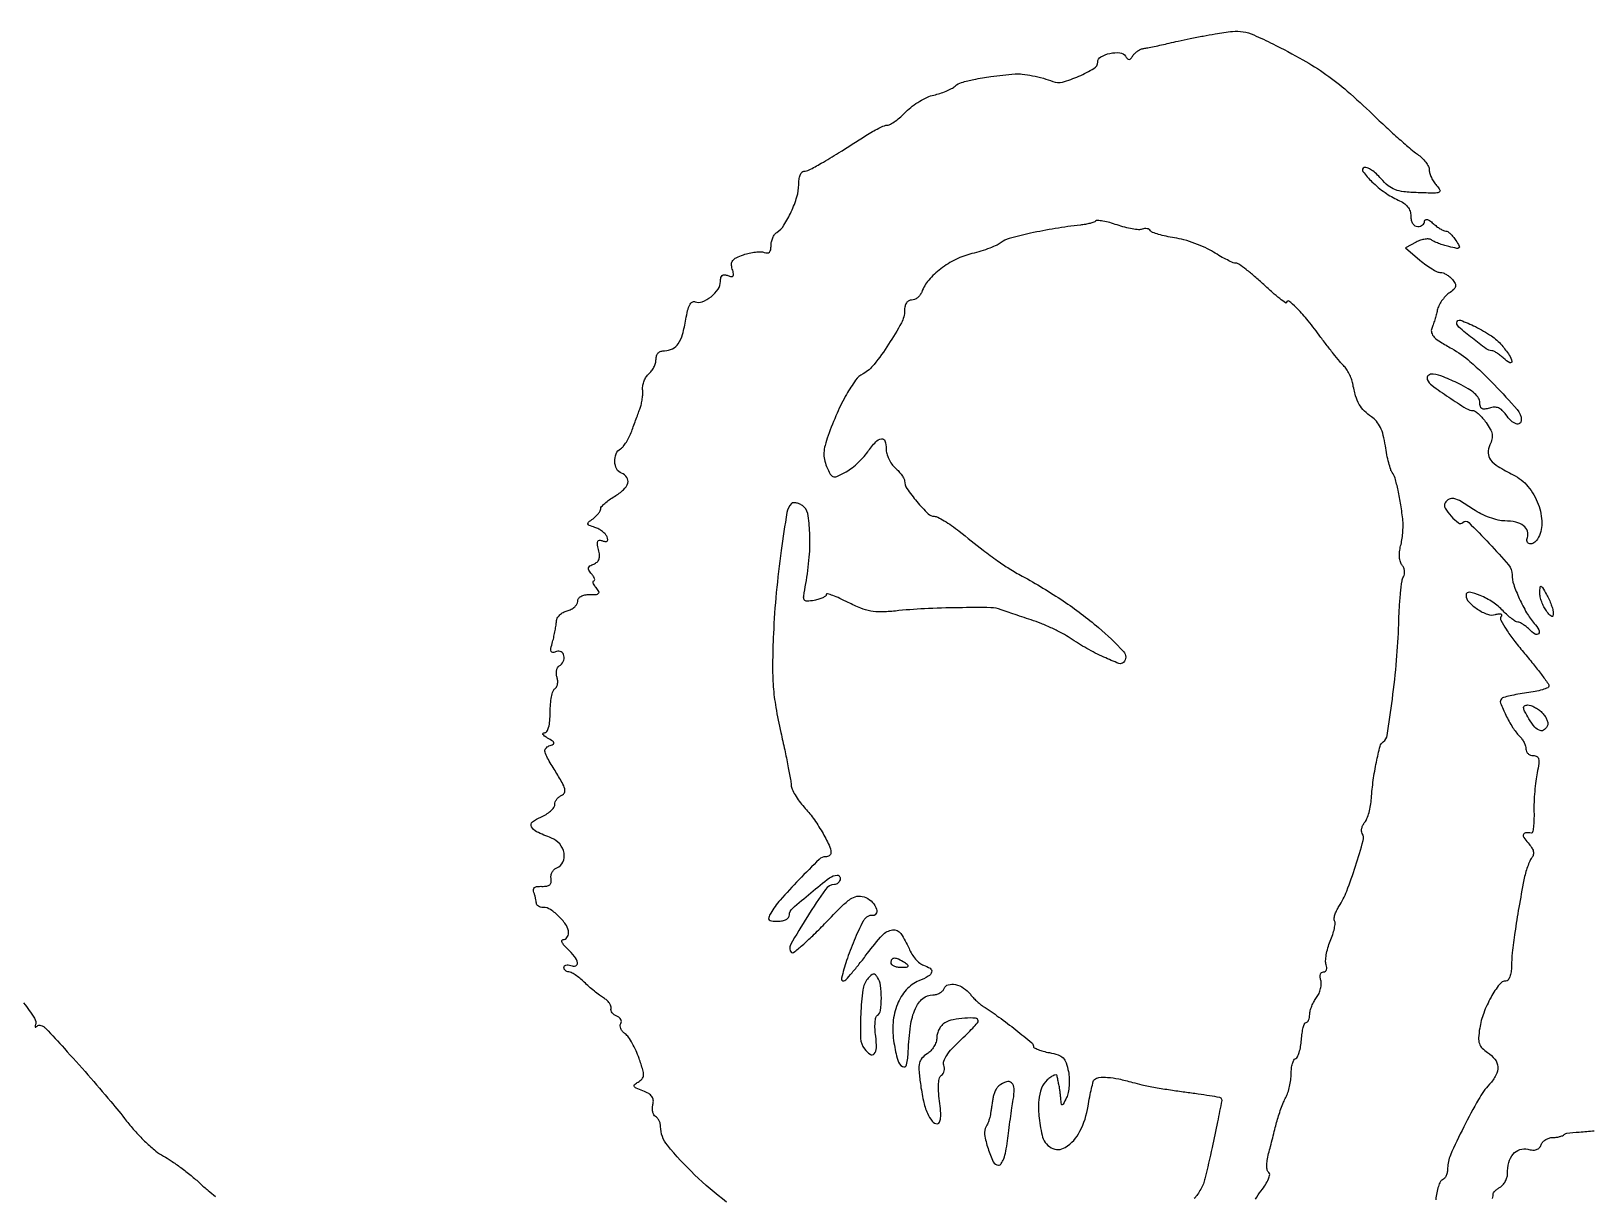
# Model space of a CAD drawing. Extents: x 0 to 1938, y 0 to 2000.
# Drawn here: x 338.2 to 676.5, y 1163.3 to 1416.4 of the extents above; entities that cross this region are included whole.
import ezdxf

# ---------------------------------------------------------------- set-up
doc = ezdxf.new("R2010")
doc.units = 0

msp = doc.modelspace()

# ---------------------------------------------------------------- linework, layer by layer
for points in [[(489.336446, 1161.977065, -0.03118), (482.394172, 1167.907445, -0.027458), (476.476405, 1174.303159, -0.17467), (475, 1178.40049, 0.065087), (474.919404, 1179.01701, 0.051931), (474.680659, 1179.644146, 0.053434), (474.328982, 1180.187671, 0.084241), (473.912882, 1180.553842, -0.131068), (473.534562, 1180.954627, -0.069571), (473.294286, 1181.598825, -0.06163), (473.220335, 1182.375086, -0.056975), (473.333616, 1183.167747, 0.085545), (473.415965, 1184.133047, 0.137322), (473.127924, 1184.901769, 0.105985), (472.410813, 1185.541163, 0.038434), (471.170734, 1186.125206, -0.012967), (469.704236, 1186.726748, -0.167675), (469.276936, 1187.12279, -0.35714), (469.355816, 1187.522253, -0.044926), (470.137588, 1188.0571, 0.085509), (470.968596, 1188.730231, 0.172117), (471.276325, 1189.504097, 0.082138), (471.12514, 1190.694525, 0.01039), (470.329802, 1193.168793, 0.022824), (469.659207, 1194.860347, 0.0232), (468.840478, 1196.47427, 0.023753), (467.999839, 1197.805176, 0.082329), (467.289439, 1198.530308, -0.059693), (466.727714, 1199.054256, -0.0742), (466.353043, 1199.661529, -0.088961), (466.21579, 1200.25514, -0.151991), (466.341481, 1200.743511, 0.137038), (466.469711, 1201.187443, 0.124176), (466.356785, 1201.65238, 0.104687), (466.01081, 1202.068196, 0.075594), (465.484981, 1202.36739, -0.067674), (464.929706, 1202.671856, -0.075561), (464.499274, 1203.104127, -0.085552), (464.255764, 1203.593475, -0.130322), (464.240725, 1204.065232, 0.150415), (464.204084, 1204.578431, 0.062458), (463.870623, 1205.196708, 0.054055), (463.318018, 1205.817467, 0.046165), (462.616714, 1206.343058, -0.022759), (461.731742, 1206.943825, -0.009772), (460.604774, 1207.821086, -0.009646), (459.438712, 1208.803805, -0.01256), (458.412169, 1209.75, 0.020651), (457.446789, 1210.611356, 0.024525), (456.465677, 1211.339062, 0.024435), (455.592458, 1211.862825, 0.123476), (455.045455, 1212, -0.091509), (454.646345, 1212.073661, -0.095853), (454.307102, 1212.284531, -0.099501), (454.080089, 1212.599058, -0.107115), (454, 1212.968615, -0.184534), (454.122486, 1213.289193, -0.147206), (454.440625, 1213.483616, -0.100118), (454.925634, 1213.511135, -0.055937), (455.5, 1213.361626, 0.170192), (456.551248, 1213.330864, 0.379807), (456.929214, 1213.965801, 0.119335), (456.310403, 1215.327426, 0.039186), (454.811439, 1216.961045, -0.025544), (454.051355, 1217.745383, -0.065755), (453.614907, 1218.401057, -0.175012), (453.569972, 1218.809923, -0.346369), (453.811439, 1219, 0.125391), (454.264725, 1219.115492, 0.100779), (454.65086, 1219.440625, 0.090193), (454.910381, 1219.926972, 0.077725), (455, 1220.5, 0.147453), (454.521136, 1222.088485, 0.049993), (452.97685, 1223.97685, 0.049993), (451.088485, 1225.521136, 0.147453), (449.5, 1226, -0.05931), (448.926346, 1226.068287, -0.078243), (448.440625, 1226.269725, -0.096657), (448.115298, 1226.567982, -0.16037), (448, 1226.918213, 0.041222), (447.962816, 1227.368471, 0.015978), (447.840403, 1227.982604, 0.015691), (447.664699, 1228.64287, 0.018738), (447.456691, 1229.252267, -0.109309), (447.363328, 1229.875685, -0.216066), (447.596062, 1230.307133, -0.135351), (448.19047, 1230.545547, -0.037272), (449.206691, 1230.584054, 0.043714), (450.268666, 1230.637981, 0.141239), (450.907758, 1230.922408, 0.180528), (451.207058, 1231.452205, 0.081137), (451.20309, 1232.263384, -0.085832), (451.206276, 1232.98179, -0.078144), (451.447802, 1233.683145, -0.08029), (451.884681, 1234.260392, -0.099399), (452.45309, 1234.620372, 0.195277), (453.767414, 1235.849977, 0.154243), (454.01605, 1237.798539, 0.129552), (453.082286, 1239.798414, 0.128953), (451.282771, 1241.08259, -0.019807), (448.057878, 1242.457202, -0.164604), (446.931431, 1243.546903, -0.360188), (447.155259, 1244.568202, -0.066492), (448.945716, 1245.619222, 0.037351), (450.114596, 1246.216939, 0.045335), (451.102804, 1246.949587, 0.051581), (451.788259, 1247.701569, 0.160374), (452, 1248.344737, -0.094397), (452.113247, 1248.939236, -0.066827), (452.445692, 1249.533673, -0.064709), (452.937232, 1250.037939, -0.075777), (453.517251, 1250.368246, 0.193099), (454.109322, 1250.917509, 0.178541), (454.182444, 1251.746043, 0.063512), (453.609941, 1253.130195, 0.009465), (452.061549, 1255.725235, -0.008067), (450.413689, 1258.469511, -0.071282), (449.887731, 1259.77756, -0.218249), (450.035698, 1260.54789, -0.154354), (450.749947, 1261.085223, 0.026209), (451.651967, 1261.457153, 0.336058), (451.810103, 1261.761722, 0.20943), (451.57614, 1262.116966, 0.012473), (450.455648, 1262.804815, -0.02627), (449.781014, 1263.24503, -0.099181), (449.441659, 1263.614895, -0.345318), (449.470033, 1263.8496, -0.192624), (449.75, 1263.969591, 0.247171), (450.285036, 1264.268132, 0.076303), (450.677921, 1265.136443, 0.048454), (450.924292, 1266.523691, 0.019736), (451, 1268.440983, -0.021772), (451.076133, 1270.188602, -0.028715), (451.305699, 1271.76636, -0.028809), (451.636354, 1273.011811, -0.176838), (452.040677, 1273.52514, 0.135531), (452.395323, 1273.907509, 0.073852), (452.604883, 1274.517439, 0.064695), (452.644789, 1275.251676, 0.05817), (452.5, 1276, -0.05817), (452.355211, 1276.748324, -0.064695), (452.395117, 1277.482561, -0.073852), (452.604677, 1278.092491, -0.135531), (452.959323, 1278.47486, 0.142531), (453.839414, 1279.45028, 0.159262), (454.009353, 1280.701042, 0.225833), (453.413878, 1281.526315, 0.220458), (452.388755, 1281.595685, -0.062493), (451.584612, 1281.397547, -0.339728), (451.223725, 1281.613005, -0.148363), (451.171569, 1282.239924, -0.014363), (451.538819, 1283.738696, 0.011693), (451.835014, 1284.920168, 0.009774), (452.095359, 1286.186883, 0.009897), (452.287906, 1287.355011, 0.026433), (452.36435, 1288.195374, -0.119328), (452.55961, 1288.886375, -0.072622), (453.081135, 1289.56125, -0.06599), (453.835655, 1290.118464, -0.064692), (454.714286, 1290.464426, 0.057432), (455.588345, 1290.794066, 0.064295), (456.328571, 1291.304615, 0.073607), (456.829907, 1291.910022, 0.137021), (457, 1292.519052, -0.146966), (457.185182, 1293.135459, -0.118813), (457.692697, 1293.60882, -0.085473), (458.518606, 1293.904272, -0.04328), (459.622445, 1294, 0.015561), (461.0561, 1294.044628, 0.193794), (461.537632, 1294.27432, 0.333054), (461.578847, 1294.685618, 0.037417), (461, 1295.5, -0.027963), (460.573717, 1296.07637, -0.064878), (460.339608, 1296.559375, -0.144806), (460.329078, 1296.867713, -0.341777), (460.5, 1297, 0.338922), (460.671607, 1297.131418, 0.146511), (460.663277, 1297.437149, 0.065542), (460.432339, 1297.91634, 0.028192), (460.009821, 1298.488167, -0.035894), (459.435379, 1299.291165, -0.191741), (459.345794, 1299.812022, -0.208843), (459.64033, 1300.224309, -0.043101), (460.461767, 1300.623702, 0.087395), (461.204864, 1301.069898, 0.133139), (461.621779, 1301.691263, 0.103712), (461.725926, 1302.558146, 0.039717), (461.523594, 1303.762017, -0.019716), (461.259212, 1305.024215, -0.149966), (461.337432, 1305.61944, -0.311328), (461.692873, 1305.831915, -0.075533), (462.398276, 1305.677409, 0.046774), (463.038024, 1305.498335, 0.22793), (463.390874, 1305.595517, 0.254352), (463.511097, 1305.919133, 0.05605), (463.356691, 1306.51286, 0.09017), (462.998708, 1307.101675, 0.044435), (462.359013, 1307.704664, 0.042148), (461.562112, 1308.229974, 0.047844), (460.720677, 1308.588654, -0.015287), (459.48791, 1309.021823, -0.252895), (459.214479, 1309.341931, -0.276764), (459.345062, 1309.725045, -0.017731), (460.313058, 1310.486963, 0.032701), (460.958647, 1311.027159, 0.036291), (461.504461, 1311.629607, 0.039105), (461.88615, 1312.205387, 0.12749), (462, 1312.644635, -0.18341), (462.175816, 1313.10781, -0.028279), (462.88125, 1313.817883, -0.028413), (463.851156, 1314.594732, -0.02124), (465, 1315.340929, 0.050664), (466.954566, 1316.780468, 0.136954), (467.865327, 1318.225003, 0.230295), (467.663573, 1319.456582, 0.148405), (466.5, 1320.361626, -0.183175), (465.466075, 1321.28456, -0.111436), (465.043278, 1322.88829, -0.10703), (465.34505, 1324.571149, -0.159228), (466.308724, 1325.70031, 0.086992), (466.886602, 1326.209247, 0.027675), (467.555412, 1327.146341, 0.02668), (468.198545, 1328.292922, 0.026785), (468.714988, 1329.5, -0.000267), (469.189541, 1330.794992, -0.000206), (469.708213, 1332.20625, -0.000208), (470.193726, 1333.523912, -0.0005), (470.554951, 1334.5, 0.034508), (470.82515, 1335.41731, 0.0213), (471.0209, 1336.525262, 0.021326), (471.121274, 1337.642118, 0.03551), (471.098612, 1338.585998, -0.069104), (471.137036, 1339.479201, -0.050073), (471.413572, 1340.437127, -0.050432), (471.87134, 1341.312394, -0.073988), (472.449926, 1341.958442, 0.061627), (473.043224, 1342.588987, 0.044111), (473.544666, 1343.418527, 0.044585), (473.886527, 1344.309342, 0.069441), (474, 1345.122445, -0.081932), (474.128735, 1345.902791, -0.115104), (474.5, 1346.5, -0.115104), (475.097209, 1346.871265, -0.081932), (475.877555, 1347, 0.116579), (477.573632, 1347.400904, 0.128754), (478.838652, 1348.511131, 0.082146), (479.770475, 1350.540512, 0.025756), (480.486457, 1353.818799, -0.019367), (480.877423, 1355.725428, -0.060171), (481.340363, 1356.950948, -0.118053), (481.876694, 1357.566917, -0.251561), (482.484719, 1357.644238, 0.186269), (484.057412, 1357.64724, 0.075408), (485.948501, 1358.731908, 0.073568), (487.482761, 1360.370141, 0.15261), (488, 1362.025319, -0.052733), (488.089419, 1362.870811, -0.173055), (488.380172, 1363.34139, -0.194348), (488.877076, 1363.490061, -0.06841), (489.615399, 1363.317343, 0.045815), (490.402261, 1363.095466, 0.29754), (490.764056, 1363.246353, 0.204451), (490.854962, 1363.709202, 0.024486), (490.58268, 1364.739497, -0.074837), (490.41132, 1365.815461, -0.168699), (490.67212, 1366.587652, -0.116929), (491.446286, 1367.211177, -0.027458), (492.995457, 1367.848572, -0.028181), (494.275348, 1368.215337, -0.028102), (495.589563, 1368.436257, -0.029279), (496.755277, 1368.496709, -0.090163), (497.528176, 1368.350814, 0.093521), (498.1777, 1368.232683, 0.199012), (498.639779, 1368.427765, 0.148496), (498.915752, 1368.953254, 0.047221), (499, 1369.843321, -0.054593), (499.092676, 1370.689585, -0.048607), (499.367187, 1371.531197, -0.051495), (499.771112, 1372.244372, -0.096153), (500.25, 1372.70031, 0.110208), (501.795299, 1374.255746, 0.033377), (503.3878, 1377.199644, 0.034173), (504.611266, 1380.442005, 0.073255), (505, 1383.08104, -0.036543), (505.081811, 1384.198937, -0.055143), (505.329078, 1385.142555, -0.072265), (505.690981, 1385.788437, -0.233031), (506.120267, 1386, 0.120719), (507.253511, 1386.277654, 0.010432), (509.882845, 1387.718892, 0.009527), (513.68267, 1390.003485, 0.002608), (519.584789, 1393.75, -0.013788), (521.014733, 1394.61346, -0.016298), (522.413652, 1395.347222, -0.015261), (523.623374, 1395.887389, -0.091857), (524.294409, 1396.027778, 0.129106), (524.932071, 1396.211021, 0.022526), (525.986499, 1396.904357, 0.023146), (527.177711, 1397.853911, 0.018936), (528.361757, 1398.972869, -0.036827), (529.68727, 1400.138698, -0.02735), (531.304732, 1401.228918, -0.027898), (532.95371, 1402.092884, -0.054468), (534.361757, 1402.556385, 0.025612), (535.673271, 1402.905828, 0.021684), (537.018766, 1403.404563, 0.022243), (538.206541, 1403.967827, 0.055389), (539, 1404.508283, -0.103624), (540.407986, 1405.281326, -0.024021), (543.04173, 1405.947001, -0.018681), (546.778371, 1406.558354, -0.007208), (552, 1407.137173, -0.054543), (553.562475, 1407.11687, -0.018847), (555.794077, 1406.757511, -0.018971), (558.159343, 1406.190487, -0.026417), (560.221409, 1405.493267, 0.164959), (562.317093, 1405.384406, 0.033719), (565.862304, 1406.648402, 0.031264), (569.157693, 1408.332329, 0.259321), (569.974202, 1409.730948, -0.26451), (570.652348, 1410.867078, -0.076438), (572.635615, 1411.620184, -0.074618), (574.794146, 1411.752826, -0.236685), (575.990501, 1411.01537, 0.045901), (576.422163, 1410.441986, 0.229778), (576.78492, 1410.296241, 0.201532), (577.157502, 1410.484292, 0.035389), (577.633167, 1411.130023, -0.061699), (578.075322, 1411.668614, -0.04414), (578.685993, 1412.154361, -0.044609), (579.362183, 1412.519011, -0.069418), (580, 1412.693334, 0.01603), (580.826015, 1412.826839, 0.003527), (582.234375, 1413.111377, 0.003666), (583.858593, 1413.46392, 0.003518), (585.5, 1413.844968, -0.006323), (587.452659, 1414.286745, -0.002663), (590.0875, 1414.833283, -0.002634), (592.910041, 1415.387632, -0.003431), (595.5, 1415.863748, -0.016918), (599.273441, 1416.399772, -0.070011), (601.569727, 1416.325075, -0.061377), (603.899082, 1415.617487, -0.011101), (608, 1413.688285, -0.012826), (614.569822, 1410.204535, -0.025343), (619.558301, 1407.049904, -0.025319), (624.20499, 1403.404751, -0.012776), (629.698582, 1398.374764, 0.004557), (632.619187, 1395.611022, 0.005031), (635.495714, 1392.991686, 0.004692), (637.994462, 1390.803689, 0.02556), (639.416094, 1389.703315, -0.038658), (640.404777, 1388.895814, -0.040472), (641.240978, 1387.957188, -0.043932), (641.820057, 1387.031578, -0.118357), (642, 1386.282056, 0.075023), (642.112923, 1385.533701, 0.035095), (642.467884, 1384.617694, 0.033769), (642.983194, 1383.690721, 0.040193), (643.592797, 1382.89746, -0.057942), (644.306812, 1381.896909, -0.45325), (644.135137, 1381.422265, -0.097558), (643.120594, 1381.239599, -0.004454), (639.580558, 1381.32907, -0.01724), (636.455966, 1381.543919, -0.06438), (634.542981, 1381.995287, -0.083302), (633.07087, 1382.850939, -0.042077), (631.535992, 1384.359761, 0.029557), (630.512947, 1385.417026, 0.038789), (629.456329, 1386.245932, 0.043095), (628.510447, 1386.764557, 0.186402), (627.882013, 1386.794004, 0.513549), (627.60748, 1385.90711, 0.039572), (629.561743, 1383.713547, 0.036113), (632.393381, 1381.368248, 0.05023), (635.25, 1379.735843, -0.046964), (636.449894, 1379.060502, -0.074018), (637.30959, 1378.25273, -0.08435), (637.822484, 1377.314908, -0.083231), (638, 1376.255889, 0.057354), (638.104607, 1375.346947, 0.089647), (638.416232, 1374.625981, 0.111805), (638.899054, 1374.165873, 0.135477), (639.5, 1374, 0.075427), (640.073101, 1374.086949, 0.088993), (640.559375, 1374.339278, 0.100712), (640.884447, 1374.714524, 0.12899), (641, 1375.154988, -0.235796), (641.156856, 1375.469102, -0.231882), (641.504062, 1375.535452, -0.089583), (642.079949, 1375.260401, -0.027832), (642.828741, 1374.654988, 0.02307), (643.597174, 1374.021505, 0.025772), (644.393686, 1373.486153, 0.026314), (645.111892, 1373.105262, 0.109182), (645.588194, 1373, -0.147987), (646.030883, 1372.866042, -0.039367), (646.617017, 1372.405122, -0.036357), (647.231058, 1371.750007, -0.030539), (647.783612, 1370.974885, -0.015216), (648.506883, 1369.734262, -0.346455), (648.44167, 1369.353531, -0.237599), (648.000478, 1369.232574, -0.008908), (646.274159, 1369.612772, -0.016395), (645.138532, 1369.923863, -0.016165), (644.020295, 1370.310001, -0.016261), (643.064287, 1370.711196, -0.057776), (642.497058, 1371.055293, 0.147947), (641.947302, 1371.266589, 0.053428), (641.101787, 1371.238186, 0.047186), (640.124483, 1371.004572, 0.040637), (639.155586, 1370.583267), (636.817056, 1369.331724), (639.985254, 1366.665862, 0.018527), (641.293608, 1365.645283, 0.021891), (642.604911, 1364.783097, 0.021406), (643.759189, 1364.15991, 0.113545), (644.454281, 1364, -0.092361), (645.04471, 1363.889996, -0.042662), (645.749483, 1363.546356, -0.040316), (646.450245, 1363.046571, -0.044517), (647.036784, 1362.455678, -0.051634), (647.619213, 1361.584951, -0.185939), (647.696917, 1360.933353, -0.148938), (647.316955, 1360.306171, -0.029856), (646.281312, 1359.484485, 0.053592), (645.465135, 1358.77139, 0.036631), (644.697617, 1357.807358, 0.036913), (644.087895, 1356.755591, 0.059649), (643.75068, 1355.778807, -0.011833), (643.510895, 1354.785756, -0.00842), (643.197326, 1353.684653, -0.008507), (642.862393, 1352.643673, -0.017875), (642.559904, 1351.849799, 0.179066), (642.517047, 1350.906788, 0.11802), (643.084903, 1349.967811, 0.059173), (644.426753, 1348.896568, 0.014272), (646.888724, 1347.464047, -0.057779), (650.857027, 1344.667651, -0.017707), (656.157422, 1339.582237, -0.011888), (661.123914, 1334.217935, -0.182779), (662, 1331.901434, -0.23803), (661.646936, 1331.201817, -0.249512), (660.88665, 1331.08922, -0.106633), (659.769807, 1331.780854, -0.048249), (658.645593, 1333.0956, 0.049375), (657.850873, 1334.020793, 0.095169), (657.032994, 1334.548121, 0.104402), (656.131276, 1334.707424, 0.068643), (655.088889, 1334.528212, -0.038744), (654.050016, 1334.285095, -0.170554), (653.44082, 1334.399367, -0.20582), (653.104589, 1334.849507, -0.058962), (653, 1335.733347, 0.146872), (652.715638, 1336.680526, 0.063957), (651.849896, 1337.685602, 0.04701), (650.440568, 1338.730638, 0.022965), (648.473249, 1339.800734, 0.017181), (645.104038, 1341.296831, 0.061749), (642.834967, 1341.900924, 0.208776), (641.795517, 1341.607883, 0.330502), (641.580142, 1340.75, 0.136914), (642.582166, 1339.471006, 0.010121), (646.251772, 1336.885155, 0.010413), (650.017081, 1334.456891, 0.129686), (651.629733, 1333.968575, -0.156784), (652.077258, 1333.80667, -0.025071), (652.792981, 1333.193601, -0.025664), (653.588806, 1332.358049, -0.019988), (654.367649, 1331.374495, -0.031759), (655.256305, 1329.976694, -0.084458), (655.643074, 1328.863097, -0.097156), (655.612796, 1327.779736, -0.051516), (655.182829, 1326.501921, 0.111166), (654.817491, 1324.754495, 0.163844), (655.336032, 1323.289168, 0.090882), (656.962336, 1321.849477, 0.019861), (660.251351, 1320.037167, -0.105148), (663.447447, 1317.48713, -0.081799), (665.68012, 1313.628964, -0.086428), (666.475013, 1309.472035, -0.143495), (665.535311, 1306.057134, -0.107304), (664.744403, 1305.237174, -0.185385), (663.8326, 1305.030372, -0.288067), (663.287838, 1305.493447, -0.16953), (663.314866, 1306.378145, 0.171079), (663.353513, 1307.781552, 0.156384), (662.508659, 1308.960972, 0.10578), (660.795354, 1309.742925, 0.054401), (658.439547, 1310, -0.059666), (656.966001, 1310.176471, -0.027963), (655.125315, 1310.734375, -0.027226), (653.237419, 1311.542921, -0.0343), (651.595138, 1312.5, 0.013347), (648.907699, 1314.220812, 0.078946), (647.364557, 1314.846629, 0.177359), (646.310558, 1314.71595, 0.136539), (645.452665, 1313.92341, 0.281934), (645.448222, 1312.805053, 0.047854), (646.781106, 1311.019567, 0.050624), (648.376224, 1309.584188, 0.369845), (649.323885, 1309.657218, -0.411375), (650.578917, 1309.663306, -0.010014), (655.031777, 1305.117524, -0.012947), (659.225619, 1300.423238, -0.177649), (660, 1298.312501, 0.082593), (660.351926, 1296.196551, 0.024314), (661.570935, 1293.128912, 0.025172), (663.164817, 1290.046284, 0.046035), (664.806918, 1287.743869, -0.047515), (665.824737, 1286.307816, -0.318799), (665.745888, 1285.485575, -0.376), (665.005675, 1285.382265, -0.051238), (663.690476, 1286.452381, 0.026382), (663.032099, 1287.04472, 0.028892), (662.333943, 1287.545387, 0.030073), (661.693144, 1287.898988, 0.111485), (661.245743, 1288, -0.142574), (660.76498, 1288.139933, -0.021716), (659.937453, 1288.718188, -0.022827), (658.996924, 1289.508738, -0.017998), (658.051769, 1290.444894, 0.057846), (655.821891, 1292.327078, 0.046162), (653.04861, 1293.817811, 0.058868), (650.744671, 1294.488713, 0.463641), (650, 1293.858273, 0.192556), (650.581391, 1292.404578, 0.056661), (652.458793, 1290.833872, 0.056486), (654.677572, 1289.705044, 0.164013), (656.375229, 1289.6496, -0.028912), (657.151031, 1289.835079, -0.147041), (657.587273, 1289.784634, -0.333262), (657.725676, 1289.543083, -0.108045), (657.58032, 1289.129961, 0.271329), (657.563289, 1288.4107, 0.015717), (658.735852, 1286.444134, 0.020368), (660.378617, 1284.092785, 0.013244), (662.455091, 1281.509363, -0.006036), (664.579863, 1278.942519, -0.008982), (666.371183, 1276.641156, -0.004751), (667.821476, 1274.668448, -0.157392), (668, 1274.115366, -0.303102), (667.753778, 1273.746512, -0.023345), (666.576031, 1273.320716, -0.025768), (665.010366, 1272.92309, -0.016326), (663.152447, 1272.614611, 0.009983), (661.251045, 1272.323644, 0.013555), (659.548921, 1271.980515, 0.01045), (658.158528, 1271.630033, 0.130119), (657.692329, 1271.358996, 0.297039), (657.493381, 1270.415984, 0.020348), (658.635587, 1267.789745, 0.028003), (660.119798, 1265.117075, 0.055678), (661.629675, 1263.227468, -0.045507), (662.154117, 1262.597765, -0.037069), (662.597467, 1261.840033, -0.038428), (662.901806, 1261.074668, -0.075556), (663, 1260.428571, 0.112024), (663.123651, 1259.883604, 0.100132), (663.473317, 1259.419643, 0.094431), (663.996053, 1259.108385, 0.087411), (664.611291, 1259, -0.124734), (665.380542, 1258.805064, -0.217598), (665.769044, 1258.289651, -0.092184), (665.803245, 1257.270475, -0.013884), (665.439606, 1255.25, 0.020976), (665.146277, 1253.47628, 0.010482), (664.916941, 1251.212957, 0.010387), (664.777162, 1248.856379, 0.015075), (664.75982, 1246.772831, -0.013511), (664.750439, 1244.967003, -0.023005), (664.632507, 1243.462348, -0.019823), (664.44475, 1242.326799, -0.395547), (664.181506, 1242.141252, 0.044798), (662.918323, 1242.204233, 0.312944), (662.451412, 1241.852007, 0.237215), (662.550917, 1241.184131, 0.030471), (663.483025, 1240.018758, -0.035991), (664.250221, 1239.037575, -0.08922), (664.615644, 1238.205233, -0.122142), (664.610199, 1237.464805, -0.106157), (664.263646, 1236.768758, 0.064576), (663.828546, 1236.050259, 0.018766), (663.349768, 1234.844573, 0.018528), (662.907815, 1233.433003, 0.018824), (662.574207, 1232, 0.004977), (661.470182, 1225.971688, 0.007041), (660.616543, 1220.582625, 0.007589), (660.043733, 1216.12625, 0.026907), (659.874251, 1213.25, -0.033619), (659.783113, 1211.991084, -0.053132), (659.52015, 1210.942209, -0.070262), (659.136963, 1210.227436, -0.237583), (658.678911, 1209.993677, 0.233636), (657.246556, 1209.276152, 0.034593), (655.426453, 1206.487144, 0.0374), (653.833213, 1203.051995, 0.050621), (652.959475, 1199.745634, 0.024032), (652.731983, 1197.669591, 0.094495), (652.894747, 1196.398327, 0.11948), (653.488983, 1195.436892, 0.049872), (654.682191, 1194.472581, -0.082588), (656.278169, 1193.001076, -0.151269), (656.897291, 1191.360671, -0.13794), (656.504154, 1189.547522, -0.064054), (655.101543, 1187.564451, 0.056587), (652.703946, 1184.279415, 0.013384), (649.500777, 1178.283683, 0.010685), (646.593166, 1172.147848, 0.105681), (646, 1169.37278, -0.047458), (645.917086, 1168.501187, -0.054992), (645.671216, 1167.705118, -0.063404), (645.309628, 1167.096489, -0.147642), (644.880737, 1166.793579, 0.19599), (644.425139, 1166.40291, 0.036626), (643.986099, 1165.369325, 0.034318), (643.624551, 1164.009404, 0.025442), (643.406895, 1162.468965, -0.023335)], [(604.276064, 1162.590862, -0.030376), (605.476064, 1164.379731, 0.024195), (606.413576, 1165.740657, 0.039979), (607.051443, 1166.981211, 0.049259), (607.349174, 1167.955508, 0.313548), (607.154181, 1168.404711, -0.197984), (606.817535, 1168.870027, -0.055847), (606.704702, 1169.776638, -0.042804), (606.794833, 1171.003807, -0.022842), (607.10411, 1172.494674, -0.000149), (607.508343, 1174.074346, -0.000092), (607.984643, 1175.931909, -0.000092), (608.456018, 1177.767454, -0.000166), (608.843611, 1179.273526, -0.014416), (609.251072, 1180.684934, -0.010693), (609.7791, 1182.220168, -0.010828), (610.340334, 1183.648882, -0.023864), (610.843611, 1184.707784, 0.044376), (611.287309, 1185.749368, 0.023216), (611.660311, 1187.109884, 0.022901), (611.915665, 1188.551029, 0.032405), (612, 1189.850925, -0.030855), (612.072039, 1191.01722, -0.041209), (612.288663, 1192.055168, -0.046818), (612.603705, 1192.840077, -0.194527), (612.982684, 1193.166667, 0.205185), (613.380149, 1193.52364, 0.034279), (613.755229, 1194.503057, 0.032738), (614.058526, 1195.788278, 0.023778), (614.232684, 1197.247995, -0.018721), (614.389375, 1198.684616, -0.029716), (614.641788, 1199.895606, -0.029772), (614.942608, 1200.790056, -0.305004), (615.25, 1200.997995, 0.212766), (615.53935, 1201.127889, 0.077617), (615.78903, 1201.513474, 0.059599), (615.964639, 1202.079846, 0.040881), (616.031803, 1202.75, -0.062431), (616.148274, 1203.559658, -0.029735), (616.486925, 1204.558028, -0.028913), (616.970314, 1205.573492, -0.036369), (617.536493, 1206.447543, 0.056106), (618.057634, 1207.326052, 0.046926), (618.408672, 1208.352468, 0.048974), (618.54921, 1209.365286, 0.087054), (618.437302, 1210.197543, -0.054346), (618.293794, 1210.910078, -0.10353), (618.361241, 1211.488078, -0.149052), (618.625031, 1211.85882, -0.165603), (619.039601, 1212, 0.151928), (619.44049, 1212.124691, 0.154304), (619.696953, 1212.454118, 0.115343), (619.760463, 1212.956962, 0.065688), (619.616924, 1213.555897, -0.104852), (619.484417, 1214.390416, -0.030109), (619.631011, 1215.697661, -0.028874), (619.979515, 1217.188731, -0.027117), (620.503296, 1218.662131, 0.01994), (621.032214, 1220.08497, 0.026118), (621.393832, 1221.423803, 0.025434), (621.574107, 1222.535772, 0.167398), (621.451801, 1223.077988, -0.168247), (621.343161, 1223.563351, -0.043784), (621.504908, 1224.358497, -0.039469), (621.861573, 1225.286055, -0.031526), (622.383759, 1226.221754, 0.050943), (624.078489, 1229.555986, 0.014995), (625.985734, 1234.97412, 0.008407), (627.658734, 1240.546578, 0.210119), (627.441608, 1242.09448, -0.129418), (627.293666, 1242.579307, -0.067304), (627.354479, 1243.213215, -0.059873), (627.601667, 1243.891125, -0.055926), (628.006914, 1244.508331, 0.080453), (628.478388, 1245.309029, 0.025766), (628.914178, 1246.623698, 0.024956), (629.25581, 1248.161085, 0.025465), (629.439724, 1249.714526, -0.017799), (629.843539, 1253.639711, -0.016991), (630.529799, 1257.588062, -0.011444), (631.331204, 1261.026957, -0.179785), (632.007827, 1262, 0.206378), (632.874083, 1263.393003, 0.004709), (633.986864, 1271.29626, 0.011067), (634.902864, 1279.718896, 0.013928), (635.360343, 1287.551325, -0.007466), (635.522041, 1291.108888, -0.010179), (635.78087, 1294.308802, -0.007333), (636.089029, 1296.959516, -0.10619), (636.404285, 1297.84513, 0.098014), (636.618034, 1298.416172, 0.070135), (636.633574, 1299.099818, 0.067503), (636.456348, 1299.787815, 0.076601), (636.106522, 1300.371649, -0.103683), (635.727181, 1301.089575, -0.05112), (635.544292, 1302.110166, -0.045005), (635.562041, 1303.310669, -0.036553), (635.78976, 1304.577844, 0.023876), (636.057791, 1305.879088, 0.01636), (636.242355, 1307.375992, 0.016522), (636.325377, 1308.832976, 0.031867), (636.278867, 1310, 0.012698), (635.829444, 1313.46624, 0.015577), (635.227387, 1316.674826, 0.014169), (634.567658, 1319.313845, 0.09771), (633.967952, 1320.5, -0.090002), (633.623788, 1321.155641, -0.012915), (633.206299, 1322.618288, -0.014317), (632.802721, 1324.393175, -0.011789), (632.471504, 1326.306938, 0.024751), (632.012668, 1328.602394, 0.049607), (631.386308, 1330.340328, 0.062285), (630.550788, 1331.645418, 0.07436), (629.461885, 1332.616931, -0.050899), (627.907462, 1333.87844, -0.068423), (626.810335, 1335.319542, -0.057044), (626.014161, 1337.20213, -0.024414), (625.371005, 1339.861139, 0.042353), (625.086155, 1340.87788, 0.028539), (624.600069, 1341.981517, 0.028787), (624.002478, 1343.002614, 0.049626), (623.379054, 1343.763803, -0.023078), (622.554834, 1344.667835, -0.004683), (621.183943, 1346.350196, -0.004929), (619.626098, 1348.338855, -0.0046), (618.07103, 1350.40385, 0.011872), (615.372401, 1353.880984, 0.025229), (613.090827, 1356.409052, 0.042165), (611.507597, 1357.747674, 0.60912), (611, 1357.485603, -0.609531), (610.792968, 1357.37887, -0.011252), (609.543835, 1358.311429, -0.014379), (607.945156, 1359.637762, -0.007678), (606.042841, 1361.363158, 0.009942), (604.06651, 1363.139445, 0.013981), (602.229676, 1364.637928, 0.010165), (600.658704, 1365.79787, 0.155147), (600.022969, 1366, -0.102424), (599.404567, 1366.128022, -0.012655), (598.148317, 1366.70962, -0.014517), (596.676602, 1367.490691, -0.011536), (595.133495, 1368.415728, 0.033343), (593.33065, 1369.3923, 0.019546), (591.060306, 1370.327361, 0.019495), (588.70594, 1371.088326, 0.031205), (586.64107, 1371.531116, -0.014848), (584.816177, 1371.860445, -0.020143), (583.193275, 1372.272276, -0.01751), (581.90028, 1372.706241, -0.166101), (581.455678, 1373.071714, 0.129022), (581.158038, 1373.354944, 0.080792), (580.702543, 1373.517475, 0.071669), (580.162928, 1373.538213, 0.065525), (579.621643, 1373.408305, -0.111838), (578.862411, 1373.29848, -0.021912), (577.484132, 1373.468741, -0.022255), (575.863087, 1373.816337, -0.019017), (574.190633, 1374.322278, 0.015672), (572.571685, 1374.823874, 0.022805), (571.114371, 1375.155125, 0.019681), (569.931082, 1375.32012, 0.224823), (569.499153, 1375.165819, -0.112364), (569.116297, 1374.924929, -0.01965), (568.296511, 1374.672665, -0.020455), (567.292706, 1374.44996, -0.017097), (566.212188, 1374.29413, 0.013337), (560.755879, 1373.54907, 0.013468), (555.36489, 1372.516096, 0.01032), (550.731149, 1371.397409, 0.107837), (549, 1370.512871, -0.065578), (548.113869, 1369.96193, -0.015683), (546.509459, 1369.295068, -0.01585), (544.603159, 1368.640286, -0.015092), (542.627945, 1368.095802, 0.054613), (539.141615, 1366.831427, 0.049095), (535.875034, 1364.805482, 0.051765), (533.258098, 1362.334639, 0.087646), (531.723428, 1359.75, -0.070485), (531.356449, 1359.080979, -0.06374), (530.806994, 1358.514062, -0.067231), (530.16618, 1358.130402, -0.10165), (529.531385, 1358, 0.130141), (528.910941, 1357.835727, 0.115077), (528.41915, 1357.380506, 0.092281), (528.105088, 1356.659506, 0.056753), (528, 1355.736652, -0.125025), (527.315516, 1353.042045, -0.020592), (524.538895, 1348.396213, -0.021673), (521.367678, 1343.984227, -0.103579), (519.004059, 1342.002172, 0.113905), (517.358813, 1340.564326, 0.027728), (515.39942, 1337.509375, 0.025016), (513.355062, 1333.432721, 0.016177), (511.38448, 1328.534, 0.022209), (510.719619, 1326.427264, 0.053935), (510.470651, 1324.818284, 0.064446), (510.590768, 1323.373736, 0.045287), (511.076828, 1321.81452, 0.022007), (511.849572, 1320.15898, 0.195581), (512.45083, 1319.648629, 0.182021), (513.261897, 1319.683189, 0.018644), (515.02984, 1320.515431, 0.041624), (516.262159, 1321.288803, 0.022463), (517.646818, 1322.428277, 0.022223), (518.962101, 1323.724043, 0.032426), (519.989256, 1324.984911, -0.02609), (521.744643, 1327.1963, -0.172208), (522.960278, 1327.87088, -0.374909), (523.735866, 1327.393396, -0.075537), (524, 1325.654988, 0.070292), (524.145526, 1324.624949, 0.042002), (524.5875, 1323.467142, 0.041195), (525.234492, 1322.365327, 0.05554), (526, 1321.5, -0.025197), (526.765548, 1320.73361, -0.029009), (527.4125, 1319.927772, -0.030051), (527.872115, 1319.192029, -0.125222), (528, 1318.689403, 0.153608), (528.519049, 1317.039746, 0.022198), (530.691657, 1314.205753, 0.02038), (533.096783, 1311.567461, 0.200328), (534.456278, 1311, -0.118156), (535.212336, 1310.818805, -0.016993), (536.613429, 1310.045312, -0.018497), (538.233649, 1308.994418, -0.014858), (539.897715, 1307.75, 0.002475), (545.078737, 1303.671667, 0.010689), (548.22009, 1301.330155, 0.016332), (550.753824, 1299.646489, 0.013525), (553.554497, 1298.01757, -0.022604), (562.484413, 1292.604493, -0.029059), (570.137019, 1286.808053, -0.026776), (575.601825, 1281.615143, -0.406026), (575.568463, 1279.23513, -0.296806), (574.560455, 1279.022018, -0.014878), (571.302569, 1280.393488, -0.021704), (567.614823, 1282.274203, -0.020013), (564, 1284.51557, 0.026138), (562.302887, 1285.539314, 0.013045), (560.059375, 1286.663282, 0.012913), (557.670021, 1287.70894, 0.018555), (555.5, 1288.500052, -0.001713), (553.475744, 1289.161693, -0.001909), (551.528125, 1289.813939, -0.00176), (549.872073, 1290.382094, -0.010055), (549, 1290.704508, 0.091441), (546.732332, 1291.145001, 0.005434), (539.717724, 1291.1353, 0.009022), (532.309905, 1290.910809, 0.014431), (526, 1290.422716, -0.020857), (522.913722, 1290.223833, -0.050578), (520.639893, 1290.402529, -0.051583), (518.474843, 1291.031132, -0.02245), (515.75, 1292.282584, 0.011705), (513.927646, 1293.167436, 0.021328), (512.395313, 1293.790093, 0.019551), (511.229545, 1294.1561, 0.494177), (511, 1293.980568, -0.242767), (510.834497, 1293.659789, -0.043166), (510.233617, 1293.306204, -0.038205), (509.39041, 1292.979903, -0.025999), (508.391035, 1292.734419, -0.030309), (506.787866, 1292.527623, -0.300228), (506.225631, 1292.846296, -0.156229), (506.090318, 1293.67495, -0.008158), (506.537072, 1296.367842, 0.024168), (507.303225, 1302.120922, 0.031903), (507.410481, 1307.407964, 0.03237), (506.953006, 1311.61885, 0.211035), (505.797964, 1313.348053, 0.042053), (505.098592, 1313.713822, 0.054322), (504.404614, 1313.920369, 0.065302), (503.816856, 1313.949972, 0.178176), (503.444739, 1313.778073, 0.157198), (502.442018, 1311.82133, 0.005909), (501.196093, 1303.571439, 0.011175), (500.133757, 1294.432446, 0.012124), (499.515308, 1285.5, 0.008325), (499.325979, 1278.794805, 0.021623), (499.478891, 1273.966791, 0.024125), (500.033857, 1269.482894, 0.012854), (501.128693, 1264, -0.003233), (501.958335, 1260.224951, -0.004146), (502.670427, 1256.740244, -0.00321), (503.223794, 1253.813391, -0.035284), (503.354779, 1252.626362, 0.093751), (503.566209, 1251.708153, 0.029114), (504.212285, 1250.440932, 0.027967), (505.11556, 1249.078992, 0.027463), (506.170325, 1247.817667, -0.03314), (508.149659, 1245.395387, -0.022452), (510.085499, 1242.401301, -0.019912), (511.615914, 1239.526767, -0.112829), (512, 1237.846362, -0.138235), (511.909031, 1237.523612, -0.100126), (511.653339, 1237.248619, -0.085852), (511.270903, 1237.063466, -0.070013), (510.819876, 1237, 0.196593), (509.461988, 1236.444632, 0.005908), (505.063112, 1232.020266, 0.011455), (500.965427, 1227.602107, 0.051982), (498.924962, 1224.75, 0.042044), (498.491955, 1223.813505, 0.274246), (498.584129, 1223.32442, 0.192825), (499.108577, 1223.059195, 0.021813), (500.464816, 1223, 0.046796), (501.494638, 1223.096594, 0.080669), (502.302034, 1223.38952, 0.108808), (502.814687, 1223.844426, 0.158366), (503, 1224.414831, -0.214353), (503.59141, 1225.730969, -0.008828), (507.618274, 1229.181746, -0.010174), (511.729736, 1232.44246, -0.163987), (513.383977, 1233, -0.274498), (513.91208, 1232.686448, -0.202896), (513.980658, 1231.994886, -0.138153), (513.501896, 1231.257859, -0.174061), (512.75, 1230.96148, 0.235845), (510.830326, 1229.927585, 0.01272), (506.890874, 1224.019665, 0.011377), (503.223364, 1217.900077, 0.337659), (503.450588, 1216.216079, 0.385115), (503.892992, 1216.19386, 0.00737), (505.79851, 1217.798128, 0.013753), (508.051695, 1219.86385, 0.008272), (510.614848, 1222.430443, -0.005904), (514.60154, 1226.460475, -0.053233), (516.539652, 1228.004266, -0.134311), (518.006755, 1228.456874, -0.115445), (519.594499, 1228.138897, -0.09756), (521.051786, 1227.094052, -0.107607), (521.942821, 1225.607146, -0.242136), (521.788308, 1224.582339, -0.301375), (520.906942, 1224.25, 0.130144), (520.430029, 1224.233786, 0.073369), (519.902598, 1223.985937, 0.065023), (519.406794, 1223.554901, 0.060072), (519.022832, 1223, 0.02157), (517.036502, 1218.804395, 0.021359), (515.411885, 1214.439601, 0.015016), (514.310328, 1210.659845, 0.509036), (514.819806, 1210.040214, 0.198527), (515.227094, 1210.237464, 0.005078), (516.595227, 1211.804699, 0.010053), (518.169839, 1213.722627, 0.006601), (519.908628, 1215.990502, -0.024628), (523.213244, 1219.993236, -0.180077), (525.38679, 1221.111205, -0.276043), (527.19407, 1220.304244, -0.054925), (528.970396, 1217.071471, 0.041825), (529.586488, 1215.877302, 0.039053), (530.405371, 1214.772777, 0.041481), (531.293003, 1213.90888, 0.095691), (532.107546, 1213.465866, -0.068451), (533.570776, 1212.769806, -0.329066), (533.871917, 1211.955656, -0.194767), (533.161132, 1211.051542, -0.031793), (531.119484, 1210.049492, 0.113205), (528.377444, 1208.099576, 0.086677), (526.435376, 1204.962155, 0.0763), (525.503714, 1200.965975, 0.060787), (525.701693, 1196.538142, 0.024078), (526.517967, 1192.786767, 0.197499), (527.559109, 1191.423954, 0.510112), (528.449807, 1191.816354, 0.043851), (528.814122, 1194.72104, -0.024951), (529.295839, 1200.242957, -0.068429), (530.350858, 1204.00299, -0.114028), (531.974849, 1206.196641, -0.178471), (534.15383, 1207, 0.067081), (534.923464, 1207.103722, 0.062422), (535.658645, 1207.408163, 0.066605), (536.250124, 1207.858088, 0.10566), (536.595968, 1208.389492, -0.238984), (537.494212, 1209.201831, -0.121671), (539.055362, 1209.239153, -0.091191), (540.843108, 1208.483034, -0.084997), (542.295808, 1207.125369, 0.025501), (542.882165, 1206.430078, 0.016423), (543.627114, 1205.683702, 0.016511), (544.406039, 1204.999855, 0.029639), (545.094186, 1204.5, -0.014796), (548.505174, 1202.173728, -0.010567), (552.186238, 1199.379655, -0.00402), (555.653457, 1196.584808, -0.224754), (556, 1195.852813, 0.27191), (556.196016, 1195.51902, 0.030595), (557.020685, 1195.123037, 0.030373), (558.143263, 1194.743836, 0.019899), (559.474674, 1194.438773, -0.033508), (561.375174, 1193.948559, -0.11663), (562.44769, 1193.288573, -0.117049), (563.108884, 1192.219538, -0.033869), (563.598255, 1190.327947, -0.035465), (563.769056, 1188.843345, -0.028917), (563.746375, 1187.243353, -0.02982), (563.550964, 1185.767224, -0.064844), (563.191262, 1184.684486, -0.004148), (562.486877, 1183.257564, -0.243692), (562.259031, 1183.092869, -0.422148), (562.088247, 1183.222993, -0.007387), (561.952331, 1184.5, 0.006099), (561.865212, 1185.339051, 0.005481), (561.754817, 1186.20625, 0.005501), (561.638692, 1186.982049, 0.017177), (561.536965, 1187.5, -0.004434), (561.436909, 1187.948662, -0.002828), (561.328135, 1188.47209, -0.002841), (561.227291, 1188.986569, -0.005283), (561.152314, 1189.404988, 0.356532), (560.930168, 1189.599467, 0.108461), (560.457242, 1189.512455, 0.057152), (559.778598, 1189.130879, 0.027301), (559, 1188.5, 0.119323), (557.774052, 1186.699198, 0.066774), (557.174818, 1184.10296, 0.050446), (557.199594, 1180.717821, 0.02568), (557.87602, 1176.512211, 0.213451), (559.876546, 1173.77656, 0.27719), (562.917571, 1173.843497, 0.135549), (566.11266, 1177.353038, 0.078233), (567.883336, 1182.825524, -0.0078), (568.237967, 1184.862356, -0.01098), (568.622211, 1186.665645, -0.007421), (568.996125, 1188.150182, -0.131708), (569.240875, 1188.574209, -0.173687), (570.24224, 1189.047413, -0.042103), (572.101489, 1189.072248, -0.034424), (574.547192, 1188.728538, -0.018565), (577.5, 1187.988482, 0.018885), (579.540252, 1187.478523, 0.006609), (582.507562, 1186.895694, 0.006552), (585.792075, 1186.339911, 0.007612), (588.93, 1185.899957, -0.004148), (591.80528, 1185.517122, -0.006352), (594.289923, 1185.133044, -0.002571), (596.403207, 1184.767646, -0.153448), (596.742928, 1184.590405, -0.248216), (596.90898, 1184.051317, -0.001889), (596.004974, 1179.390339, -0.0061), (594.836794, 1173.84299, -0.003294), (593.270149, 1167.039957, -0.040398), (592.920386, 1165.96174, -0.024665), (592.345569, 1164.752548, -0.024642), (591.652929, 1163.603172, -0.039622), (590.942176, 1162.707559, 0.067455)], [(336.602006, 1205.248815, -0.017427), (338.968146, 1201.94592, -0.230298), (339.163191, 1200.5, 0.037971), (339.07761, 1200.15435, 0.272327), (339.136553, 1200.000074, 0.329608), (339.285126, 1199.99453, 0.046511), (339.535714, 1200.202381, -0.166126), (339.893051, 1200.377714, -0.09753), (340.373196, 1200.345238, -0.077753), (340.903684, 1200.110132, -0.057558), (341.400394, 1199.702381, -0.008677), (345.451765, 1195.363081, -0.004011), (350.575339, 1189.588371, -0.003964), (355.53186, 1183.819166, -0.010351), (358.974677, 1179.571687, 0.019729), (360.946571, 1177.230079, 0.017609), (363.170482, 1174.957443, 0.017954), (365.314684, 1173.057335, 0.051037), (366.974677, 1171.95253, -0.027119), (368.635849, 1170.957976, -0.011381), (370.762719, 1169.450944, -0.011221), (372.969433, 1167.732445, -0.014324), (374.919686, 1166.046828, 0.008677), (376.673084, 1164.49642, 0.01243), (378.284148, 1163.188756, 0.008329)], [(655.755052, 1162.763719, 0.016533), (655.870102, 1163.322764, 0.066454), (655.883044, 1163.670603, -0.17753), (655.963974, 1163.979959, -0.043594), (656.30603, 1164.390704, -0.039228), (656.806437, 1164.821552, -0.030565), (657.4104, 1165.209796, 0.083891), (658.018602, 1165.69921, 0.056364), (658.533055, 1166.43028, 0.055176), (658.881978, 1167.278273, 0.070143), (659, 1168.115432, -0.063901), (659.315037, 1170.570393, -0.109521), (660.252063, 1172.399487, -0.141339), (661.679726, 1173.372803, -0.141805), (663.404471, 1173.43462, 0.045955), (664.478038, 1173.267905, 0.097432), (665.308765, 1173.378233, 0.121849), (665.917811, 1173.767574, 0.098592), (666.33308, 1174.425609, -0.092768), (666.703289, 1175.027523, -0.066773), (667.307522, 1175.537523, -0.064992), (668.043941, 1175.882306, -0.077171), (668.801949, 1176, 0.031232), (669.563162, 1176.047595, 0.031716), (670.308536, 1176.18963, 0.033432), (670.937204, 1176.396953, 0.100337), (671.312217, 1176.645551, -0.17), (671.869024, 1176.91357, -0.004622), (674.597927, 1177.194523, -0.00908), (677.85271, 1177.439716, -0.00604)]]:
    msp.add_lwpolyline(points, format="xyb")
for points in [[(657.745033, 1348.186419, -0.021268), (659.392205, 1346.03579, -0.116061), (659.932088, 1344.684031, -0.620146), (659.512613, 1344.391171, -0.05878), (658.171259, 1345.345012, 0.01844), (657.416999, 1345.978627, 0.022281), (656.662929, 1346.513847, 0.021633), (655.999539, 1346.902041, 0.122148), (655.604537, 1347, -0.158777), (654.357419, 1347.40627, -0.010902), (651.36757, 1349.686985, -0.009244), (648.436971, 1352.115324, -0.21847), (648, 1353.067662, -0.520398), (648.7857, 1353.618127, -0.028966), (652.029739, 1352.221842, -0.031222), (655.499616, 1350.20373, -0.071485)], [(668.932761, 1290, -0.062729), (668.856488, 1289.382377, -0.427277), (668.616969, 1289.246812, -0.144784), (668.21248, 1289.511895, -0.013885), (667.468197, 1290.44113, -0.044168), (666.908606, 1291.335115, -0.031774), (666.441692, 1292.416846, -0.032305), (666.127515, 1293.512044, -0.058062), (666.035435, 1294.44113, -0.013494), (666.088663, 1295.644671, -0.480643), (666.289938, 1295.783416, -0.187056), (666.598085, 1295.543076, -0.004812), (667.5, 1294, -0.022739), (668.047294, 1292.93276, -0.021109), (668.510389, 1291.79375, -0.021632), (668.835275, 1290.746066, -0.063841)], [(666.473214, 1268.383929, -0.040872), (667.065164, 1267.686397, -0.046013), (667.509654, 1266.927846, -0.051499), (667.755655, 1266.221587, -0.139397), (667.732143, 1265.696429, -0.131696), (667.031118, 1264.634875, -0.264226), (666.079488, 1264.433403, -0.142479), (664.923114, 1265.209443, -0.040801), (663.664729, 1266.990422, -0.010678), (662.728049, 1268.656337, -0.098796), (662.489618, 1269.444102, -0.31108), (662.711852, 1269.844941, -0.11586), (663.372035, 1270, -0.082931), (664.056487, 1269.885689, -0.037375), (664.895614, 1269.525279, -0.035675), (665.745228, 1269.002368, -0.040613)], [(525, 1214, 0.210568), (525.167975, 1213.618823, 0.082215), (525.660938, 1213.298248, 0.062416), (526.388595, 1213.082804, 0.042523), (527.25, 1213.015313, 0.011293), (528.444209, 1213.050422, 0.220444), (528.762149, 1213.218347, 0.409657), (528.728886, 1213.479509, 0.023197), (528, 1214, 0.031558), (526.698623, 1214.729028, 0.112355), (525.772965, 1214.939692, 0.234725), (525.224247, 1214.667076, 0.163584)], [(519.951969, 1210.442127, 0.142554), (518.930572, 1208.089032, 0.020631), (518.481599, 1202.823886, 0.020038), (518.461837, 1197.540732, 0.155753), (519.285975, 1195.25, 0.080294), (520.525412, 1194.080961, 0.376625), (521.420301, 1194.192913, 0.183755), (521.898127, 1195.452817, 0.033106), (521.726851, 1197.999809, -0.022465), (521.587448, 1199.572503, -0.031036), (521.613748, 1200.988941, -0.031767), (521.775565, 1202.103884, -0.205205), (522.095182, 1202.558826, 0.225265), (522.776376, 1203.612078, 0.031194), (522.959805, 1206.282294, 0.034962), (522.783376, 1209.049289, 0.108351), (522.146416, 1210.797334, 0.068802), (521.668204, 1211.362011, 0.226563), (521.212081, 1211.495707, 0.15221), (520.690172, 1211.235452, 0.028356)], [(536.75, 1200.919901, 0.081751), (536.080393, 1200.366628, 0.05517), (535.514063, 1199.550916, 0.054197), (535.129805, 1198.611728, 0.070133), (535, 1197.690857, -0.082123), (534.844039, 1196.747712, -0.053136), (534.377856, 1195.741676, -0.051901), (533.692267, 1194.828149, -0.066354), (532.882064, 1194.158421, 0.0686), (531.769225, 1193.230123, 0.130058), (531.234012, 1192.201862, 0.075709), (531.126612, 1190.672729, 0.01272), (531.439452, 1187.744901, 0.02028), (532.095699, 1183.977015, 0.047448), (532.961472, 1181.253801, 0.071213), (533.991001, 1179.554944, 0.224612), (535.164014, 1179, 0.308858), (535.605098, 1179.301196, 0.070971), (535.822601, 1180.22663, 0.041302), (535.832534, 1181.73708, 0.013977), (535.604233, 1183.925781, -0.016818), (535.392159, 1186.077303, -0.03574), (535.403579, 1187.74947, -0.046583), (535.610783, 1188.946673, -0.19044), (536.043576, 1189.526932, 0.117133), (536.416449, 1189.900834, 0.081781), (536.642467, 1190.454427, 0.075007), (536.69071, 1191.099177, 0.072969), (536.547822, 1191.735973, -0.182603), (536.543237, 1192.621035, -0.05589), (537.156613, 1193.835428, -0.041485), (538.297949, 1195.29907, -0.020026), (539.979649, 1196.981212, 0.008183), (541.520131, 1198.450797, 0.012071), (542.819022, 1199.794505, 0.00739), (543.851909, 1200.949792, 0.180611), (544, 1201.34639, 0.395239), (543.44977, 1201.933725, 0.031003), (541.105648, 1201.941291, 0.035603), (538.554561, 1201.607938, 0.081757)], [(548.5, 1187.234687, 0.086239), (548.094158, 1186.812039, 0.036641), (547.70285, 1186.128314, 0.034859), (547.382745, 1185.319554, 0.038439), (547.190552, 1184.5, -0.000125), (547.0547, 1183.623422, -0.000089), (546.902124, 1182.641711, -0.00009), (546.756277, 1181.705506, -0.000192), (546.643212, 1180.982419, -0.026488), (546.50367, 1180.322736, -0.018405), (546.279807, 1179.594474, -0.018613), (546.01233, 1178.909439, -0.03604), (545.740151, 1178.388572, 0.180627), (545.397969, 1176.666725, 0.036725), (546.133727, 1173.588847, 0.034821), (547.274018, 1170.714554, 0.288503), (548.409323, 1170, 0.249935), (549.010541, 1170.320555, 0.058786), (549.548092, 1171.369195, 0.041062), (550.009278, 1173.008913, 0.017776), (550.363014, 1175.25, -0.002736), (550.653461, 1177.534246, -0.00202), (550.998973, 1180.059375, -0.002041), (551.344903, 1182.443254, -0.004574), (551.631538, 1184.25, 0.04491), (551.813418, 1186.61593, 0.201765), (551.270253, 1187.861488, 0.280007), (550.161241, 1188.104089, 0.075885)]]:
    msp.add_lwpolyline(points, format="xyb", close=True)

doc.saveas('drawing.dxf')
